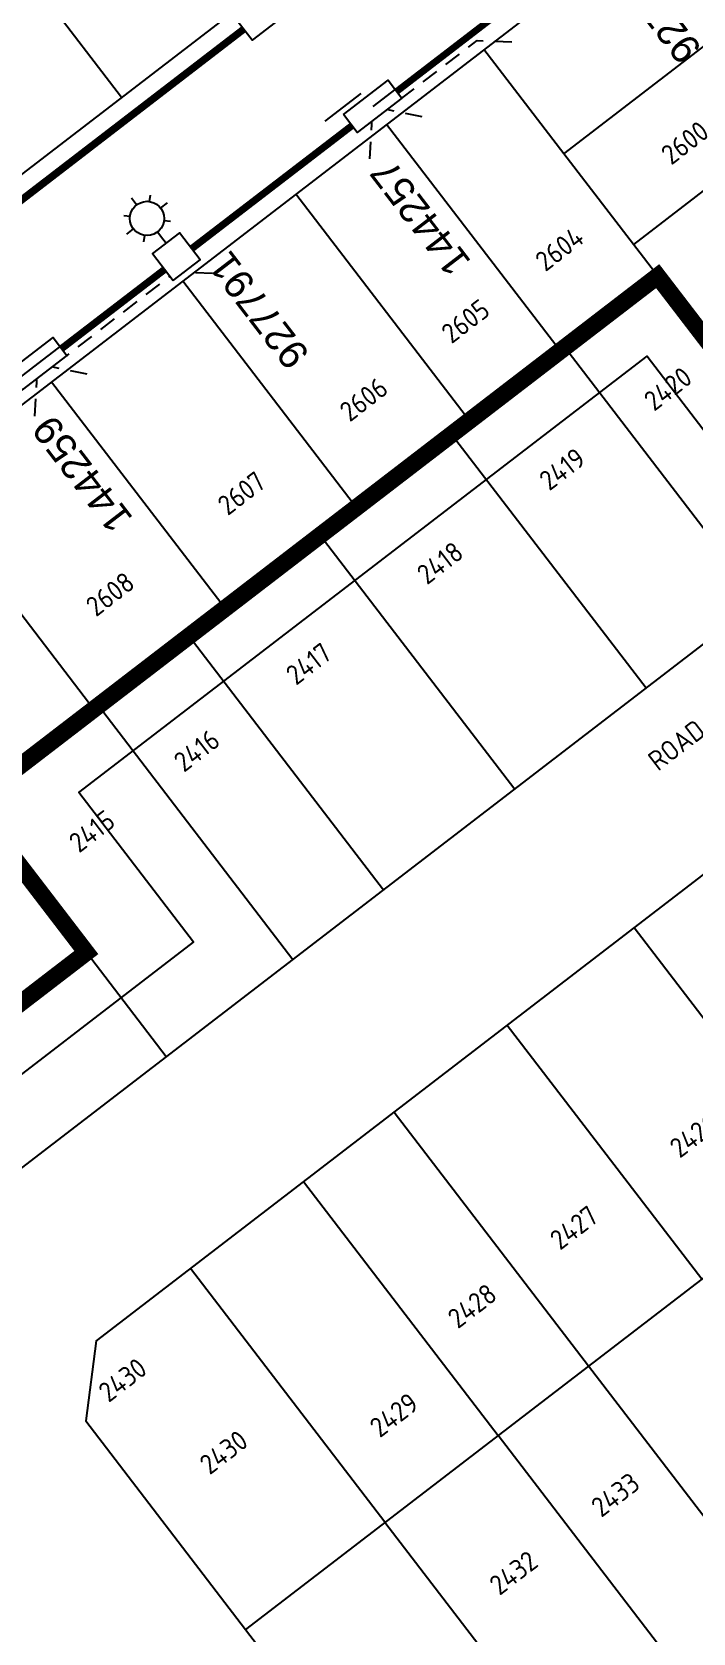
# Model space of a CAD drawing. Extents: x 296374 to 298792, y 6267790 to 6270844.
# Drawn here: x 298151.6 to 298209.6, y 6269929.5 to 6270069.7 of the extents above; entities that cross this region are included whole.
import ezdxf
from ezdxf.enums import TextEntityAlignment as Align

# ---------------------------------------------------------------- set-up
doc = ezdxf.new("R2010")
doc.units = 0
for name, pattern in [('Dash', [5, 3, -2]), ('DASHDOT', [7, 5, -2]), ('DASHED', [0.75, 0.5, -0.25]), ('IE Trench LV', [6.5, 5, -1.5]), ('Trench-Service', [1.5, 1, -0.5])]:
    doc.linetypes.add(name, pattern=pattern)
doc.layers.get('0').update_dxf_attribs({"color": 6})
for name, color, linetype in [('_User_Boundary_Stage25', 252, 'DASHDOT'), ('_User_xref', 6, 'Continuous'), ('Equip_SP_SL_NEW', 2, 'Continuous'), ('Mains_LV_NEW_T84', 2, 'Continuous'), ('Mains_SL_NEW_R6', 2, 'Continuous'), ('Notes', 7, 'Continuous'), ('Services_SP_NEW_UG', 7, 'Trench-Service'), ('SupportsUG_SP_LV_NEW', 2, 'Continuous'), ('SupportsUG_SP_LV_SL_NEW', 2, 'Continuous'), ('Trench_SP_NEW', 2, 'IE Trench LV'), ('X-Masterplan_LotLayout_P2$0$D-LO-Stage 24', 251, 'Continuous'), ('X-Masterplan_LotLayout_P2$0$D-LO-Stage 25', 251, 'Continuous'), ('X-Masterplan_LotLayout_P2$0$D-RD-Stage24_BDY', 252, 'Continuous'), ('X-Masterplan_LotLayout_P2$0$D-RD-Stage25_BDY', 251, 'Continuous'), ('XR-600340-P4-CI-DESIGN (06032016)$0$GN-ANNO-LOT-No.', 251, 'Continuous')]:
    doc.layers.add(name, color=color, linetype=linetype)
doc.layers.add('Viewports', color=6, linetype='Continuous', plot=False)
doc.styles.add('CDD_AN-ISOCP', font='isocp.shx')
doc.styles.add('POLE_LABEL', font='arial.ttf')
doc.styles.add('SL_LABEL', font='arial.ttf')
doc.styles.get("Standard").update_dxf_attribs({"font": 'arial.ttf'})
doc.styles.add('XR-600340-P4-CI-DESIGN (06032016)$0$CDD_AN-ISOCP', font='isocp.shx')
doc.linetypes.add('Cable 4', pattern='A,5.25,-0.1,["o",Standard,S=2,R=0,X=1.2,Y=-0.7],-4', length=9.35)
doc.linetypes.add('Cable New UG', pattern='A,7,-0.25,["x",Standard,S=2,R=0,X=0.2,Y=-0.8],-2.1', length=9.35)

# ---------------------------------------------------------------- blocks, each defined once
blk = doc.blocks.new('XR-600340-P4-CI-DESIGN (06032016)')
at = {"layer": 'Defpoints', "flags": 128}
blk.add_lwpolyline([(298177.32, 6270061.87), (298180.49, 6270064.3)], dxfattribs=at)
at = {"layer": 'XR-600340-P4-CI-DESIGN (06032016)$0$GN-ANNO-LOT-No.', "linetype": 'ByBlock', "char_height": 1.75, "attachment_point": 5, "rotation": 37.4542, "style": 'XR-600340-P4-CI-DESIGN (06032016)$0$CDD_AN-ISOCP'}
for s, insert in [('2600', (298208.85, 6270059.98)), ('2604', (298197.86, 6270050.68)), ('2605', (298189.62, 6270044.36)), ('2606', (298180.7, 6270037.51)), ('2420', (298207.36, 6270038.44)), ('2419', (298198.1, 6270031.41)), ('2607', (298169.99, 6270029.3)), ('2418', (298187.39, 6270023.2)), ('2608', (298158.48, 6270020.47)), ('2417', (298175.88, 6270014.37)), ('2416', (298166.07, 6270006.77)), ('2415', (298156.88, 6269999.71)), ('2426', (298209.64, 6269973.08)), ('2427', (298199.13, 6269965.01)), ('2428', (298190.21, 6269958.16)), ('2430', (298159.57, 6269951.68)), ('2429', (298183.36, 6269948.61)), ('2430', (298168.43, 6269945.35)), ('2433', (298202.76, 6269941.63)), ('2432', (298193.83, 6269934.79))]:
    blk.add_mtext(s, dxfattribs=dict(at, insert=insert))
blk = doc.blocks.new('X-Masterplan_LotLayout_P2')
at = {"layer": 'X-Masterplan_LotLayout_P2$0$D-LO-Stage 24'}
for p, q in [((298146.35, 6270002.18), (298206.46, 6270048.3)), ((298206.46, 6270048.3), (298223.5, 6270026.09)), ((298215.36, 6270019.84), (298198.31, 6270042.05)), ((298205.44, 6270012.23), (298188.4, 6270034.45)), ((298176.89, 6270025.62), (298193.94, 6270003.4)), ((298165.39, 6270016.79), (298182.43, 6269994.58)), ((298157.45, 6270010.71), (298174.5, 6269988.49)), ((298272.5, 6270008.22), (298170.34, 6269929.84)), ((298156.39, 6269989.09), (298146.35, 6270002.18)), ((298221.43, 6269969.04), (298204.39, 6269991.26)), ((298136.56, 6269973.87), (298156.39, 6269989.09)), ((298163.39, 6269979.97), (298156.39, 6269989.09)), ((298193.28, 6269982.74), (298210.33, 6269960.52)), ((298183.37, 6269975.13), (298200.41, 6269952.91)), ((298175.43, 6269969.04), (298192.48, 6269946.82)), ((298182.56, 6269939.22), (298165.51, 6269961.43)), ((298200.41, 6269952.91), (298217.45, 6269930.7)), ((298209.52, 6269924.61), (298192.48, 6269946.82)), ((298182.56, 6269939.22), (298199.6, 6269917))]:
    blk.add_line(p, q, dxfattribs=at)
at = {"layer": 'X-Masterplan_LotLayout_P2$0$D-LO-Stage 25'}
for p, q in [((298159.47, 6270063.93), (298142.43, 6270086.15)), ((298198.24, 6270059.01), (298220.45, 6270076.06)), ((298198.24, 6270059.01), (298191.24, 6270068.14)), ((298226.54, 6270068.12), (298204.33, 6270051.08)), ((298197.92, 6270041.75), (298182.7, 6270061.58)), ((298206.46, 6270048.3), (298198.24, 6270059.01)), ((298174.76, 6270055.5), (298189.98, 6270035.66)), ((298164.85, 6270047.89), (298180.07, 6270028.05)), ((298153.34, 6270039.06), (298168.56, 6270019.23)), ((298141.84, 6270030.24), (298157.06, 6270010.4))]:
    blk.add_line(p, q, dxfattribs=at)
at = {"layer": 'X-Masterplan_LotLayout_P2$0$D-RD-Stage24_BDY'}
blk.add_lwpolyline([(298170.34, 6269929.84), (298184.34, 6269911.59), (298191.35, 6269910.67), (298285.58, 6269982.96), (298286.5, 6269989.97), (298272.5, 6270008.22), (298258.5, 6270026.47), (298251.49, 6270027.39), (298157.26, 6269955.1), (298156.34, 6269948.09)], close=True, dxfattribs=at)
blk.add_lwpolyline([(298140.51, 6269968.72), (298140.51, 6269968.72), (298147.52, 6269967.79), (298223.5, 6270026.09)], dxfattribs=at)
at = {"layer": 'X-Masterplan_LotLayout_P2$0$D-RD-Stage25_BDY'}
blk.add_lwpolyline([(298167.48, 6270136.88), (298073.26, 6270064.59), (298072.34, 6270057.58), (298098.51, 6270023.46), (298105.52, 6270022.54), (298199.75, 6270094.83), (298200.67, 6270101.84), (298174.49, 6270135.96)], close=True, dxfattribs=at)
blk.add_lwpolyline([(298223.53, 6270026.11), (298241.75, 6270040.09), (298242.67, 6270047.1), (298216.5, 6270081.21), (298209.49, 6270082.14), (298115.26, 6270009.84), (298114.34, 6270002.83), (298140.51, 6269968.72)], dxfattribs=at)
blk = doc.blocks.new('*U85')
for tag, height, flags, p in [('ASSET_NUM', 2.5, 8, (2, 4)), ('STREET_CODE', 0.2, 9, (1.5, 2))]:
    blk.add_attdef(tag, text='', height=height, dxfattribs=dict(flags=flags)).set_placement(p, align=Align.MIDDLE_LEFT)
blk.add_wipeout([(-2.47, 0.99), (2.47, 0.99), (2.47, -0.99), (-2.47, -0.99)])
at = {"lineweight": -3}
blk.add_lwpolyline([(-2.47, 0.99), (2.47, 0.99), (2.47, -0.99), (-2.47, -0.99)], close=True, dxfattribs=at)
for tag, flags, p in [('OWNED_BY', 9, (1.5, 1.8)), ('OPERATED_BY', 9, (1.5, 1.6)), ('MAINTAINED_BY', 9, (1.5, 1.4)), ('STATE', 9, (1.5, 1.2)), ('SUPPORT_TYPE', 9, (1.5, 1)), ('SUBURB', 9, (1.5, 0.2)), ('STREETNAME', 9, (1.5, 0)), ('USAGE', 9, (1.5, 0.8)), ('LEGEND', 9, (1.5, 0.6)), ('PARENT', 9, (1.5, 0.4)), ('Z', 1, (1.5, -0.6)), ('LOCATION', 9, (1.5, -0.2)), ('NOTES', 9, (1.5, -0.4))]:
    blk.add_attdef(tag, text='', height=0.2, dxfattribs=dict(flags=flags)).set_placement(p, align=Align.MIDDLE_LEFT)
blk = doc.blocks.new('SL_LANTERN_NEW')
blk.add_line((0, 0), (0, 0))
for tag, p, flags in [('Z', (0, 0), 1), ('OPERATED_BY', (0, -9.61), 9)]:
    blk.add_attdef(tag, p, '', height=0.2, dxfattribs=dict(flags=flags))
at = {"style": 'SL_LABEL', "flags": 9}
blk.add_attdef('STREET_CODE', text='', height=0.2, dxfattribs=at).set_placement((0, -0.2), align=Align.MIDDLE_LEFT)
for tag, height, flags, p in [('CONSTRUCTED_VOLTAGE', 0.2, 9, (0, -0.4)), ('CONTROL_TYPE', 0.2, 9, (0, -0.6)), ('OPERATING_VOLTAGE', 0.2, 9, (0, -1.4)), ('LANTERN_PURPOSE', 0.2, 9, (0, -0.8)), ('LANTERN_TYPE', 0.2, 9, (0, -1)), ('NO_PHASES', 0.2, 9, (0, -1.2)), ('ORIENTATION', 0.2, 9, (0, -1.6)), ('OWNED_BY', 0.2, 9, (0, -1.8)), ('STATE', 0.2, 9, (0, -2)), ('CEXIST', 0.2, 9, (0, -2.4)), ('CNEW', 0.2, 9, (0, -2.6)), ('CNUMBER', 0.2, 9, (0, -2.8)), ('USAGE', 0.2, 9, (0, -2.2)), ('LNUMBER', 2.5, 8, (1.2, -2.8)), ('CREMOVE', 0.2, 9, (0, -3)), ('CREPLACE', 0.2, 9, (0, -3.2)), ('LKINGHEIGHT', 0.2, 9, (0, -3.4)), ('LBRACKET', 0.2, 9, (0, -3.6)), ('LBRACKETVOCAB', 0.2, 9, (0, -3.8)), ('LCATEGORY', 0.2, 9, (0, -4)), ('LCHARGE1', 0.2, 9, (0, -4.2)), ('LCHARGE1PERCENT', 0.2, 9, (0, -4.4)), ('LCHARGE2', 0.2, 9, (0, -4.6)), ('LCHARGE2PERCENT', 0.2, 9, (0, -4.8)), ('LCHARGE3', 0.2, 9, (0, -5)), ('LCHARGE3PERCENT', 0.2, 9, (0, -5.2)), ('LEXIST', 0.2, 9, (0, -5.4)), ('LLAMP', 0.2, 9, (0, -5.6)), ('LLAMPVOCAB', 0.2, 9, (0, -5.8)), ('LMAST', 0.2, 9, (0, -6)), ('LMASTVOCAB', 0.2, 9, (0, -6.2)), ('LNEW', 0.2, 9, (0, -6.4)), ('LANTNUMBER', 0.2, 9, (0, -6.6)), ('LOUTREACH', 0.2, 9, (0, -7)), ('LOUTREACHVOCAB', 0.2, 9, (0, -7.2)), ('LRATECODE', 0.2, 9, (0, -7.4)), ('LREMOVE', 0.2, 9, (0, -7.6)), ('LREPLACE', 0.2, 9, (0, -7.8)), ('LTYPE', 0.2, 9, (0, -8)), ('LTYPEVOCAB', 0.2, 9, (0, -8.2)), ('LEGEND', 0.2, 9, (0, -8.4)), ('SUBURB', 0.2, 9, (0, -8.6)), ('STREETNAME', 0.2, 9, (0, -8.8)), ('LOCATION', 0.2, 9, (0, -9)), ('NOTES', 0.2, 9, (0, -9.2)), ('MAINTAINED_BY', 0.2, 9, (0, -9.86))]:
    blk.add_attdef(tag, text='', height=height, dxfattribs=dict(flags=flags)).set_placement(p, align=Align.MIDDLE_LEFT)
blk.add_wipeout([(0, 6.47), (1.46, 5.68), (2.25, 4.22), (1.46, 2.76), (0, 1.86), (-1.46, 2.76), (-2.25, 4.22), (-1.46, 5.68)])
for p, q in [((-1.46, 5.68), (-1.06, 5.28)), ((0, 5.72), (0, 6.47)), ((1.46, 5.68), (1.06, 5.28)), ((-2.25, 4.22), (-1.5, 4.22)), ((1.5, 4.22), (2.25, 4.22)), ((-1.46, 2.76), (-1.06, 3.16)), ((1.46, 2.76), (1.06, 3.16)), ((0, 0), (0, 2.72))]:
    blk.add_line(p, q)
blk.add_circle((0, 4.22), 1.5)
blk.add_attdef('ASSET_NUM', text='', height=2.5, dxfattribs=at).set_placement((2, 2), align=Align.MIDDLE_LEFT)
blk = doc.blocks.new('COLUMN_NEW')
for tag, flags, p in [('Z', 1, (1.5, -2.8)), ('NOTES', 9, (1.5, -2.4)), ('LABEL_ALIGNMENT', 9, (1.5, -2.6))]:
    blk.add_attdef(tag, text='', height=0.2, dxfattribs=dict(flags=flags)).set_placement(p, align=Align.MIDDLE_LEFT)
blk.add_wipeout([(-1.485, -1.485), (1.485, -1.485), (1.485, 1.485), (-1.485, 1.485)])
at = {"lineweight": -3}
blk.add_lwpolyline([(-1.485, -1.485), (1.485, -1.485), (1.485, 1.485), (-1.485, 1.485)], close=True, dxfattribs=at)
for tag, height, flags, p in [('ASSET_NUM', 2.5, 8, (2, 2)), ('STREET_CODE', 0.2, 9, (1.5, 0)), ('OWNED_BY', 0.2, 9, (1.5, -0.4)), ('OPERATED_BY', 0.2, 9, (1.5, -0.6)), ('STATE', 0.2, 9, (1.5, -1)), ('COLUMN_TYPE', 0.2, 9, (1.5, -0.2)), ('USAGE', 0.2, 9, (1.5, -1.2)), ('MAINTAINED_BY', 0.2, 9, (1.5, -0.8)), ('LEGEND', 0.2, 9, (1.5, -1.4)), ('SUBURB', 0.2, 9, (1.5, -1.8)), ('STREETNAME', 0.2, 9, (1.5, -2)), ('PARENT', 0.2, 9, (1.5, -1.6)), ('LOCATION', 0.2, 9, (1.5, -2.2))]:
    blk.add_attdef(tag, text='', height=height, dxfattribs=dict(flags=flags)).set_placement(p, align=Align.MIDDLE_LEFT)
at = {"style": 'POLE_LABEL', "flags": 9}
blk.add_attdef('STRUCTURE_PLANT_NUMBER', text='', height=0.2, dxfattribs=at).set_placement((1.5, 0.242), align=Align.MIDDLE_LEFT)

msp = doc.modelspace()

# ---------------------------------------------------------------- linework, layer by layer
at = {"layer": '_User_Boundary_Stage25', "linetype": 'DASHED', "lineweight": -3, "ltscale": 10, "const_width": 1.5, "flags": 128}
msp.add_lwpolyline([(297948.86, 6270032.68), (297942.89, 6269990.2, -0.083685), (297919.19, 6269986.9), (297914.89, 6269992.16), (297914.95, 6269992.58), (297899.11, 6269994.8), (297897.98, 6269986.77), (297845.65, 6269994.12), (297834.52, 6269916, 0.033879), (297832.69, 6269890.5), (297837.81, 6269886.03), (297839.47, 6269870.11), (297838.73, 6269870.04), (297834.37, 6269864.66), (297861.2, 6269606.41), (297889.05, 6269609.32), (297864.2, 6269847.55), (297906.07, 6269851.92, 0.131604), (297994.51, 6269885.77), (298008.97, 6269866.91), (298031.19, 6269883.96), (298030.63, 6269884.69), (298043.46, 6269894.25), (298037.07, 6269902.58), (298059.94, 6269920.13), (298052.33, 6269930.05), (298091.6, 6269960.18), (298101.65, 6269947.09), (298123.86, 6269964.13), (298127.82, 6269958.98), (298140.51, 6269968.72), (298136.56, 6269973.87), (298156.39, 6269989.09), (298146.35, 6270002.18), (298206.46, 6270048.3), (298223.5, 6270026.09), (298241.75, 6270040.09), (298242.67, 6270047.1), (298256.16, 6270057.45), (298230.6, 6270090.76), (298231.53, 6270097.79), (298221.31, 6270111.12), (298219.54, 6270109.77), (298212.53, 6270110.69), (298170.41, 6270165.59), (298158.67, 6270156.58), (298157.74, 6270149.57), (298139.5, 6270135.58), (298122.44, 6270157.78), (298062.36, 6270111.68), (298069.66, 6270102.19), (298079.42, 6270089.48), (298063.52, 6270077.28), (298056.51, 6270078.2), (298043.81, 6270068.46), (298042.89, 6270061.45), (298024.64, 6270047.45), (298007.6, 6270069.67), (297957.76, 6270031.43), (297948.86, 6270032.68)], format="xyb", dxfattribs=at)
at = {"layer": 'Mains_LV_NEW_T84', "linetype": 'Cable New UG', "flags": 128}
for points in [[(298172.27, 6270071.23), (298141.33, 6270047.49)], [(298152.13, 6270040.64), (298181.49, 6270063.16)]]:
    msp.add_lwpolyline(points, dxfattribs=at)
at = {"layer": 'Mains_LV_NEW_T84', "linetype": 'Cable New UG', "ltscale": 0.8, "flags": 128}
msp.add_lwpolyline([(298077.47, 6270027.99), (298085.35, 6270034.04), (298098.07, 6270017.47), (298104.86, 6270016.57, 0.922618), (298109.52, 6270015.96), (298110.12, 6270015.88), (298113.88, 6270011.3), (298152.13, 6270040.65)], format="xyb", dxfattribs=at)
at = {"layer": 'Services_SP_NEW_UG', "linetype": 'Dash', "lineweight": -3, "ltscale": 0.5, "elevation": 0, "flags": 128}
for points in [[(298181.49, 6270063.16), (298184.05, 6270063.88), (298190.63, 6270068.93), (298194.53, 6270068.77)], [(298181.23, 6270058.57), (298181.49, 6270063.16), (298185.99, 6270062.22)], [(298140.37, 6270027.22), (298141.23, 6270031.03), (298150.77, 6270038.35), (298152.13, 6270040.64), (298154.7, 6270041.36), (298164.24, 6270048.68), (298168.14, 6270048.52)], [(298151.88, 6270036.05), (298152.13, 6270040.64), (298156.64, 6270039.7)]]:
    msp.add_lwpolyline(points, dxfattribs=at)
at = {"layer": 'Trench_SP_NEW', "linetype": 'IE Trench LV', "lineweight": -3, "const_width": 0.5, "flags": 128}
for points in [[(298156.48, 6270130.58), (298071.67, 6270065.51), (298070.56, 6270057.1), (298097.59, 6270021.87), (298106, 6270020.76), (298201.34, 6270093.91), (298202.45, 6270102.32), (298175.71, 6270137.16)], [(298233.98, 6270061.22), (298217.42, 6270082.81), (298209.01, 6270083.91), (298113.67, 6270010.76), (298112.56, 6270002.36), (298126.2, 6269984.57)]]:
    msp.add_lwpolyline(points, dxfattribs=at)
at = {"layer": 'Viewports', "lineweight": -3, "flags": 128}
msp.add_lwpolyline([(297906.59, 6269846.95, 0.125023), (297993.46, 6269878.92), (298008.18, 6269859.73), (298038.33, 6269882.86), (298037.77, 6269883.59), (298050.47, 6269893.33), (298044.08, 6269901.66), (298066.95, 6269919.21), (298059.34, 6269929.13), (298090.68, 6269953.17), (298100.72, 6269940.08), (298119.07, 6269945.96), (298126.9, 6269951.97), (298147.52, 6269967.79), (298143.57, 6269972.95), (298165.78, 6269989.99), (298155.74, 6270003.09), (298205.53, 6270041.29), (298222.58, 6270019.08)], format="xyb", dxfattribs=at)

# ---------------------------------------------------------------- block references
at = {"layer": '_User_xref', "color": 6}
msp.add_blockref('X-Masterplan_LotLayout_P2', (0, 0), dxfattribs=at)
at = {"layer": '_User_xref', "color": 6, "lineweight": -3}
msp.add_blockref('XR-600340-P4-CI-DESIGN (06032016)', (0, 0), dxfattribs=at)

# ---------------------------------------------------------------- next in the draw order: block references
at = {"layer": 'Equip_SP_SL_NEW', "linetype": 'Cable New UG', "lineweight": -3, "rotation": 37.49722231839355}
msp.add_blockref('SL_LANTERN_NEW', (298164.28, 6270050, 0), dxfattribs=at)
at = {"layer": 'SupportsUG_SP_LV_NEW', "lineweight": -3, "extrusion": (1.9461e-09, -2.53646e-09, 1)}
ref = msp.add_blockref('*U85', (298172.27, 6270071.24, -0.02), dxfattribs=dict(at, rotation=37.49722231136188))
ref.add_attrib('ASSET_NUM', '144255', dxfattribs={"layer": '0', "height": 2.5, "rotation": 127.4972}).set_placement((298170.9, 6270076.27, -0.02), align=Align.MIDDLE_LEFT)
ref = msp.add_blockref('*U85', (298181.49, 6270063.16, -0.02), dxfattribs=dict(at, rotation=37.49722231136188))
ref.add_attrib('ASSET_NUM', '144257', dxfattribs={"layer": '0', "height": 2.5, "rotation": 127.4972}).set_placement((298189.2, 6270048.79, -0.02), align=Align.MIDDLE_LEFT)
ref = msp.add_blockref('*U85', (298152.13, 6270040.64, -0.02), dxfattribs=dict(at, rotation=37.49722231136188))
ref.add_attrib('ASSET_NUM', '144259', dxfattribs={"layer": '0', "height": 2.5, "rotation": 127.4972}).set_placement((298159.57, 6270026.33, -0.02), align=Align.MIDDLE_LEFT)

# ---------------------------------------------------------------- next in the draw order: texts
at = {"layer": 'Notes', "insert": (298205.43, 6270006.29), "char_height": 1.75, "width": 11.13, "attachment_point": 1, "rotation": 37.4972, "style": 'CDD_AN-ISOCP', "bg_fill": 3, "box_fill_scale": 1.2, "bg_fill_color": 256, "bg_fill_transparency": 0}
msp.add_mtext('ROAD 2006', dxfattribs=at)

# ---------------------------------------------------------------- next in the draw order: linework, layer by layer
at = {"layer": 'Mains_SL_NEW_R6', "linetype": 'Cable 4', "elevation": 0, "flags": 128}
for points in [[(298204.93, 6270081.15), (298181.49, 6270063.16)], [(298164.28, 6270050), (298152.13, 6270040.64)], [(298152.13, 6270040.64), (298133.39, 6270026.22)]]:
    msp.add_lwpolyline(points, dxfattribs=at)

# ---------------------------------------------------------------- next in the draw order: block references
at = {"layer": 'SupportsUG_SP_LV_SL_NEW', "lineweight": -3, "extrusion": (3.33327e-08, 1.80621e-08, 1)}
ref = msp.add_blockref('COLUMN_NEW', (298204.93, 6270081.15, 0.12), dxfattribs=dict(at, rotation=37.49722232564122))
ref.add_attrib('ASSET_NUM', '927790', dxfattribs={"layer": '0', "extrusion": (2.54271e-08, 1.53662e-08, 1), "height": 2.5, "rotation": 127.4972}).set_placement((298209.43, 6270067.42, 0.1), align=Align.MIDDLE_LEFT)
ref = msp.add_blockref('COLUMN_NEW', (298164.28, 6270050, 0.12), dxfattribs=dict(at, rotation=37.49722232564122))
ref.add_attrib('ASSET_NUM', '927791', dxfattribs={"layer": '0', "extrusion": (2.54271e-08, 1.53662e-08, 1), "height": 2.5, "rotation": 127.4972}).set_placement((298175.06, 6270040.68, 0.1), align=Align.MIDDLE_LEFT)

doc.saveas('drawing.dxf')
